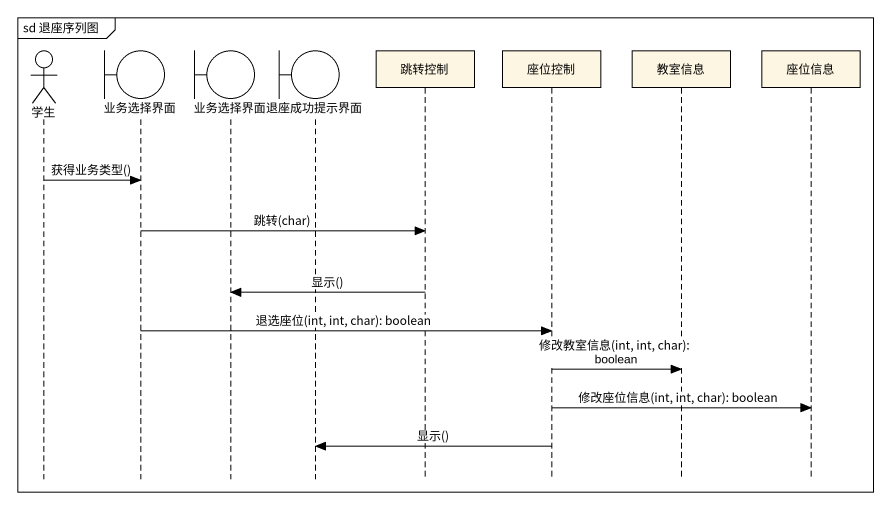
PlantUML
@startuml
mainframe sd 退座序列图
hide footbox
actor 学生
boundary 业务选择界面
boundary "业务选择界面" as 业务选择界面_2
boundary 退座成功提示界面
participant 跳转控制
participant 座位控制
participant 教室信息
participant 座位信息

学生 -> 业务选择界面 : 获得业务类型()
业务选择界面 -> 跳转控制 : 跳转(char)
跳转控制 -> 业务选择界面_2 : 显示()
业务选择界面 -> 座位控制 : 退选座位(int, int, char): boolean
座位控制 -> 教室信息 : 修改教室信息(int, int, char): boolean
座位控制 -> 座位信息 : 修改座位信息(int, int, char): boolean
座位控制 -> 退座成功提示界面 : 显示()
@enduml
